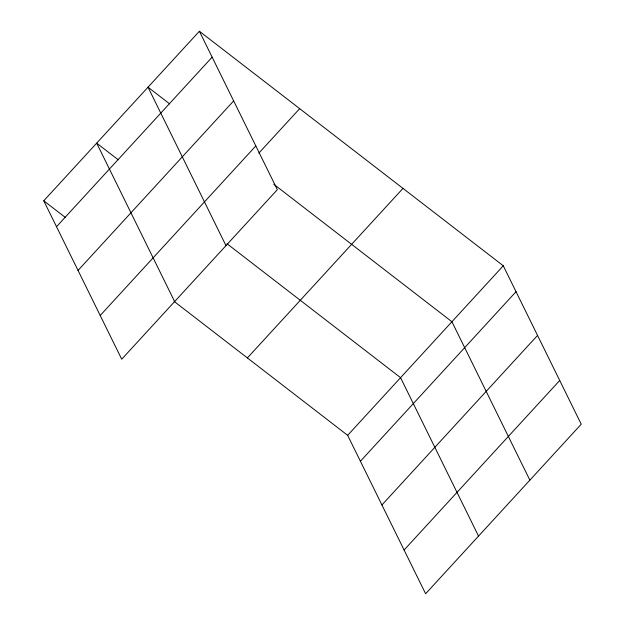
<?xml version="1.0" encoding="UTF-8"?>
<svg xmlns="http://www.w3.org/2000/svg" width="625" height="625" viewBox="0 0 625 625"><rect width="100%" height="100%" fill="white"/><g stroke="black" fill="none" stroke-linecap="round" stroke-linejoin="round"><path stroke-width="0.94" d="M199.383 31.25L277.344 189.672L121.719 359.219L43.766 200.797L199.383 31.25L503.281 265.781L581.234 424.203L425.617 593.75L347.656 435.328L174.125 301.398M56.516 226.703L212.133 57.164M78.039 270.438L233.656 100.891M100.203 315.492L255.82 145.945M258.852 153.117L299.672 108.648M247.375 357.93L402.992 188.391M347.656 435.328L503.281 265.781M360.414 461.242L516.031 291.695M381.93 504.969L537.547 335.422M404.094 550.023L559.719 380.477M169.633 103.867L148.031 87.203L225.984 245.625M273.758 184.234L451.922 321.734L529.875 480.156M118.281 159.82L96.68 143.148L174.633 301.57M227.031 243.75L400.57 377.68L478.523 536.102M43.766 200.797L65.367 217.461"/></g></svg>
